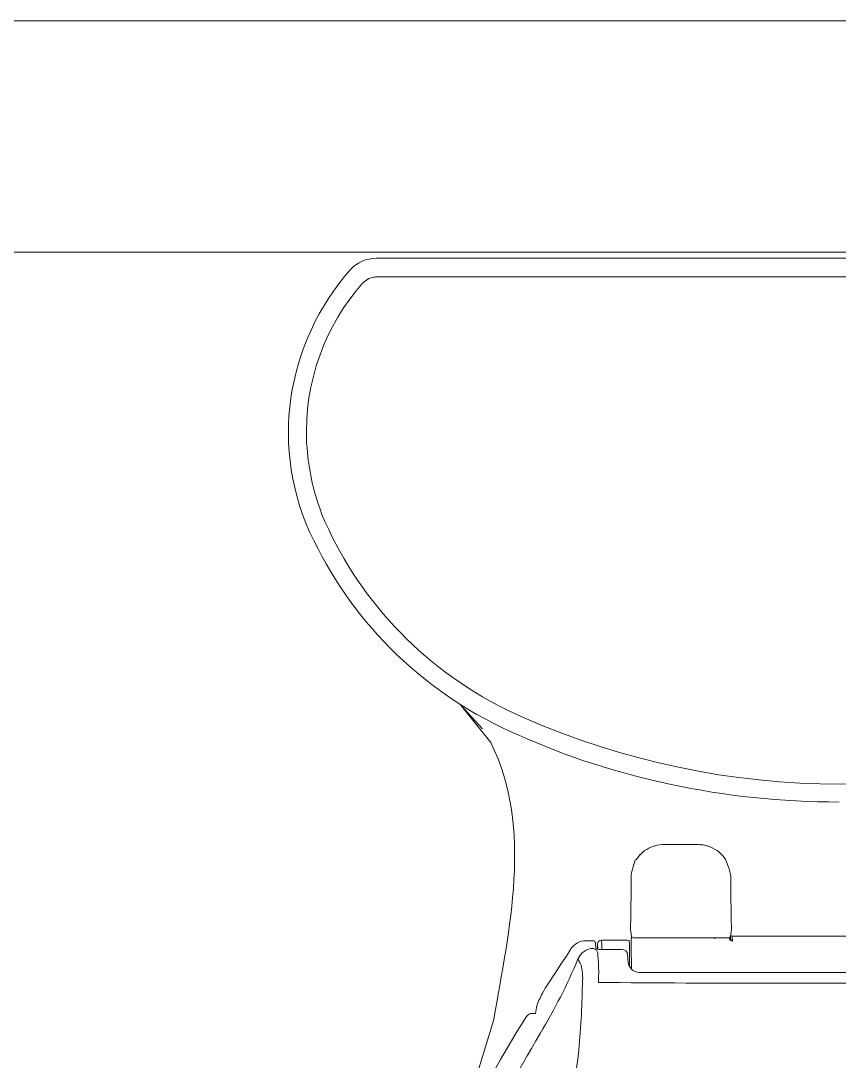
# Model space of a CAD drawing. Header units: inches. Extents: x 0 to 2865, y 0 to 4378.
# Drawn here: x 1742.08 to 1754.47, y 1092.01 to 1107.76 of the extents above; entities that cross this region are included whole.
import ezdxf

# ---------------------------------------------------------------- set-up
doc = ezdxf.new("R2010")
doc.units = ezdxf.units.IN
for name, color, linetype, lineweight in [('A-WALL', 113, 'Continuous', 9), ('I-FIXTURE', 8, 'Continuous', 5), ('l-FIXTURE', 7, 'Continuous', 5)]:
    doc.layers.add(name, color=color, linetype=linetype, lineweight=lineweight)

# ---------------------------------------------------------------- blocks, each defined once
blk = doc.blocks.new('A$C7D7620EA')
at = {"layer": 'I-FIXTURE'}
for points in [[(27.904, 1.326), (27.904, 15.356)], [(16.29, 13.166), (16.426, 13.078)], [(16.433, 13.07), (16.427, 13.077), (16.426, 13.078)], [(16.431, 13.075), (16.426, 13.078)], [(16.431, 13.075), (16.438, 13.069)], [(16.472, 12.997), (16.472, 12.942)], [(16.472, 12.942), (16.561, 12.928)], [(16.561, 12.928), (16.574, 12.925)], [(16.574, 12.925), (16.58, 12.923)], [(16.778, 12.837), (16.814, 12.818)], [(17.121, 12.62), (17.233, 12.546)], [(17.233, 12.546), (17.342, 12.475)], [(17.342, 12.475), (17.451, 12.406)], [(17.297, 12.3), (17.293, 12.302)], [(17.294, 12.302), (17.297, 12.3)], [(16.97, 12.228), (16.589, 12.241)], [(17.573, 12.064), (17.573, 12.18)], [(17.458, 12.063), (17.433, 12.017)], [(17.445, 11.997), (17.447, 11.998)], [(17.524, 12.003), (17.446, 12.003)], [(17.447, 11.998), (17.524, 12.003)], [(17.454, 12.026), (17.544, 12.033)], [(17.442, 11.938), (17.488, 11.938), (17.505, 11.939)], [(17.442, 11.929), (17.442, 11.634)], [(17.505, 11.939), (17.583, 11.945)], [(17.583, 11.571), (17.583, 11.945)], [(17.18, 11.517), (17.35, 11.518), (17.433, 11.519), (17.474, 11.519), (17.488, 11.52)], [(17.362, 11.547), (17.246, 11.537)], [(17.362, 11.547), (17.353, 11.549)], [(17.488, 11.52), (17.505, 11.52)], [(17.505, 11.52), (17.576, 11.525)], [(17.637, 11.49), (17.709, 11.498)], [(17.709, 11.498), (17.75, 11.503)], [(17.944, 11.499), (17.75, 11.503)], [(18.089, 11.497), (17.944, 11.499)], [(18.257, 11.495), (18.089, 11.497)], [(17.094, 4.75), (17.094, 11.371)], [(17.143, 11.487), (17.504, 11.495)], [(17.485, 11.494), (17.478, 11.494)], [(17.504, 11.495), (17.485, 11.494)], [(17.505, 11.495), (17.504, 11.495)], [(17.505, 11.495), (17.551, 11.492)], [(17.551, 11.492), (17.595, 11.492)], [(17.595, 11.492), (17.607, 11.492)], [(17.596, 11.491), (17.595, 11.492)], [(17.597, 11.49), (17.596, 11.491)], [(17.608, 11.491), (17.607, 11.492)], [(17.608, 11.492), (17.638, 11.49)], [(17.61, 11.491), (17.608, 11.492)], [(17.609, 11.49), (17.608, 11.491)], [(17.613, 11.49), (17.61, 11.491)], [(17.62, 11.487), (17.613, 11.49)], [(17.618, 11.468), (17.618, 10.01)], [(17.619, 11.487), (17.62, 11.488)], [(17.621, 11.486), (17.619, 11.487)], [(17.619, 11.487), (17.619, 11.479)], [(17.622, 11.489), (17.62, 11.488)], [(17.622, 11.489), (17.637, 11.49)], [(18.544, 11.494), (18.257, 11.495)], [(18.846, 11.383), (18.845, 11.384)], [(18.853, 11.377), (18.877, 11.357)], [(18.877, 11.357), (18.895, 11.339)], [(18.895, 11.339), (18.914, 11.319)], [(18.914, 11.319), (18.915, 11.315)], [(18.915, 11.315), (18.937, 11.289)], [(17.607, 10.232), (17.618, 10.25)], [(17.611, 10.108), (17.618, 10.108)], [(18.846, 10.095), (18.845, 10.094)], [(18.895, 10.139), (18.896, 10.14), (18.915, 10.161), (18.918, 10.164), (18.937, 10.189)], [(17.643, 9.963), (17.569, 9.957)], [(17.601, 10.005), (17.596, 10.003)], [(17.599, 9.986), (17.602, 9.996)], [(17.6, 9.986), (17.599, 9.986)], [(17.604, 9.987), (17.6, 9.986)], [(17.607, 10.006), (17.601, 10.005)], [(17.602, 10.002), (17.601, 10.005)], [(17.606, 9.987), (17.613, 9.999)], [(17.613, 10.006), (17.607, 10.006)], [(17.607, 9.987), (17.608, 9.987)], [(17.608, 9.987), (17.63, 9.988)], [(17.608, 9.987), (17.61, 9.988)], [(17.61, 9.988), (17.613, 9.989)], [(17.611, 10.033), (17.618, 10.034), (17.613, 10.033)], [(17.618, 10.006), (17.613, 10.006)], [(17.613, 10.003), (17.613, 10.006)], [(17.613, 9.999), (17.613, 10.003)], [(17.613, 9.989), (17.619, 9.992)], [(17.618, 10.01), (17.619, 9.991)], [(17.619, 9.991), (17.634, 9.993)], [(17.619, 9.991), (17.62, 9.991)], [(17.623, 9.989), (17.62, 9.991)], [(17.622, 9.989), (17.681, 9.982), (17.709, 9.979), (17.75, 9.974)], [(17.634, 9.993), (17.646, 9.995)], [(17.643, 9.963), (17.643, 6.159)], [(18.04, 9.98), (17.92, 9.978), (17.75, 9.974)], [(18.208, 9.982), (18.04, 9.98)], [(18.544, 9.984), (18.208, 9.982)]]:
    blk.add_lwpolyline(points, dxfattribs=at)
for points in [[(23.633, 16.301), (25.016, 16.987), (26.623, 16.724), (27.733, 15.744)], [(25.114, 16.408), (26.037, 16.451), (26.893, 16.122), (27.534, 15.555)], [(20.683, 13.192), (21.288, 14.608), (22.361, 15.681), (23.633, 16.3)], [(21.074, 13.386), (21.717, 14.69), (22.8, 15.663), (24.024, 16.176)], [(27.733, 15.744), (27.846, 15.642), (27.904, 15.5), (27.904, 15.356)], [(20.907, 3.659), (19.517, 6.901), (19.681, 10.425), (21.076, 13.391)], [(19.673, 8.343), (19.673, 10.096), (20.045, 11.764), (20.684, 13.194)], [(16.438, 13.069), (16.457, 13.049), (16.472, 13.026), (16.472, 12.997)], [(16.58, 12.923), (16.649, 12.903), (16.715, 12.871), (16.778, 12.837)], [(16.17, 12.87), (16.533, 12.657), (16.903, 12.46), (17.293, 12.302)], [(16.814, 12.818), (16.919, 12.755), (17.019, 12.687), (17.121, 12.62)], [(16.051, 12.274), (15.322, 12.337), (14.613, 12.506), (13.906, 12.688)], [(17.297, 12.3), (17.392, 12.256), (17.454, 12.168), (17.458, 12.063)], [(17.451, 12.406), (17.526, 12.355), (17.573, 12.271), (17.573, 12.18)], [(16.589, 12.241), (16.409, 12.249), (16.23, 12.26), (16.051, 12.274)], [(16.929, 9.346), (16.93, 10.226), (16.935, 11.108), (16.942, 11.989)], [(17.453, 12.026), (17.436, 12.005), (17.442, 11.955), (17.442, 11.929)], [(17.583, 11.945), (17.583, 11.976), (17.556, 12.002), (17.524, 12.003)], [(17.573, 12.064), (17.573, 12.048), (17.561, 12.034), (17.544, 12.033)], [(17.094, 11.371), (17.094, 11.457), (17.161, 11.529), (17.246, 11.537)], [(17.362, 11.547), (17.406, 11.551), (17.441, 11.589), (17.442, 11.634)], [(17.583, 11.571), (17.583, 11.557), (17.583, 11.538), (17.576, 11.525)], [(17.644, 11.482), (17.644, 11.482), (17.629, 11.486), (17.621, 11.486)], [(18.544, 11.494), (18.609, 11.491), (18.741, 11.453), (18.801, 11.426)], [(18.797, 11.418), (18.816, 11.405), (18.835, 11.392), (18.853, 11.377)], [(18.853, 11.377), (18.868, 11.365), (18.882, 11.352), (18.895, 11.339)], [(18.937, 11.289), (18.965, 11.248), (18.985, 11.201), (19.003, 11.154)], [(19.003, 11.154), (19.01, 11.135), (19.015, 11.116), (19.02, 11.097)], [(19.028, 10.473), (19.027, 10.443), (19.027, 10.411), (19.02, 10.382)], [(19.003, 10.324), (18.986, 10.277), (18.965, 10.23), (18.937, 10.189)], [(19.02, 10.382), (19.015, 10.362), (19.01, 10.343), (19.003, 10.324)], [(17.618, 10.209), (17.618, 10.209), (17.608, 10.223), (17.607, 10.232)], [(18.797, 10.06), (18.816, 10.072), (18.835, 10.085), (18.853, 10.1)], [(18.895, 10.139), (18.882, 10.126), (18.867, 10.112), (18.853, 10.1)], [(18.853, 10.1), (18.868, 10.112), (18.882, 10.125), (18.895, 10.139)], [(17.596, 10.003), (17.579, 9.995), (17.571, 9.975), (17.569, 9.957)], [(17.654, 9.985), (17.654, 9.985), (17.644, 9.972), (17.643, 9.963)], [(18.544, 9.984), (18.609, 9.986), (18.741, 10.038), (18.801, 10.065)]]:
    blk.add_open_spline(points, degree=3, dxfattribs=at)
for points, knots in [([(24.026, 16.177), (24.026, 16.177), (24.105, 16.202), (24.105, 16.202), (24.408, 16.315), (24.708, 16.378), (25.031, 16.399), (25.031, 16.399), (25.113, 16.408), (25.113, 16.408)], [0, 0, 0, 0, 1, 1, 1, 2, 2, 2, 3, 3, 3, 3]), ([(27.534, 15.556), (27.534, 15.556), (27.599, 15.468), (27.599, 15.468), (27.599, 15.468), (27.611, 15.414), (27.611, 15.414), (27.628, 15.333), (27.622, 15.378), (27.622, 15.278), (27.622, 15.278), (27.622, 1.322), (27.622, 1.322), (27.622, 1.322), (27.599, 1.214), (27.599, 1.214), (27.599, 1.214), (27.534, 1.126), (27.534, 1.126)], [0, 0, 0, 0, 1, 1, 1, 2, 2, 2, 3, 3, 3, 4, 4, 4, 5, 5, 5, 6, 6, 6, 6]), ([(10.15, 14.963), (11.237, 14.94), (12.324, 14.792), (13.368, 14.48), (13.883, 14.325), (14.39, 14.141), (14.881, 13.922), (15.368, 13.705), (15.837, 13.447), (16.29, 13.166)], [0, 0, 0, 0, 1, 1, 1, 2, 2, 2, 3, 3, 3, 3]), ([(11.138, 14.583), (12.219, 14.472), (13.283, 14.217), (14.295, 13.816), (14.949, 13.557), (15.569, 13.233), (16.17, 12.87)], [0, 0, 0, 0, 1, 1, 1, 2, 2, 2, 2]), ([(14.964, 14.005), (14.964, 14.005), (16.381, 13.574), (16.381, 13.574), (17.733, 13.346), (19.28, 12.972), (20.572, 13.619), (20.572, 13.619), (21.143, 14.077), (21.143, 14.077), (21.143, 14.077), (20.78, 13.743), (20.78, 13.743)], [0, 0, 0, 0, 1, 1, 1, 2, 2, 2, 3, 3, 3, 4, 4, 4, 4]), ([(17.294, 12.302), (17.273, 12.289), (17.252, 12.277), (17.232, 12.264), (17.197, 12.244), (17.156, 12.241), (17.118, 12.237), (17.069, 12.23), (17.019, 12.226), (16.97, 12.228)], [0, 0, 0, 0, 1, 1, 1, 2, 2, 2, 3, 3, 3, 3]), ([(17.433, 12.017), (17.406, 11.998), (17.37, 11.998), (17.34, 11.996), (17.299, 11.994), (17.258, 11.99), (17.217, 11.988), (17.125, 11.984), (17.033, 11.984), (16.942, 11.989)], [0, 0, 0, 0, 1, 1, 1, 2, 2, 2, 3, 3, 3, 3]), ([(19.02, 11.097), (19.042, 10.999), (19.028, 10.896), (19.028, 10.796), (19.028, 10.689), (19.028, 10.581), (19.028, 10.473)], [0, 0, 0, 0, 1, 1, 1, 2, 2, 2, 2]), ([(17.599, 9.986), (17.599, 9.986), (17.596, 9.986), (17.596, 9.986), (17.583, 9.982), (17.572, 9.971), (17.569, 9.957)], [0, 0, 0, 0, 1, 1, 1, 2, 2, 2, 2]), ([(16.929, 9.346), (16.929, 8.24), (16.927, 7.134), (16.93, 6.027), (16.931, 5.688), (16.933, 5.348), (16.935, 5.009), (16.935, 5.009), (16.942, 4.133), (16.942, 4.133)], [0, 0, 0, 0, 1, 1, 1, 2, 2, 2, 3, 3, 3, 3])]:
    blk.add_open_spline(points, degree=3, knots=knots, dxfattribs=at)

msp = doc.modelspace()

# ---------------------------------------------------------------- linework, layer by layer
at = {"layer": 'A-WALL', "color": 8, "lineweight": 5, "transparency": 33554636}
for p, q in [((1796.574, 1107.759), (1702.574, 1107.759)), ((1796.574, 1104.258), (1702.574, 1104.258))]:
    msp.add_line(p, q, dxfattribs=at)

# ---------------------------------------------------------------- block references
at = {"layer": 'l-FIXTURE', "color": 8, "lineweight": 5, "transparency": 33554636, "rotation": 90}
msp.add_blockref('A$C7D7620EA', (1762.817, 1076.26), dxfattribs=at)

doc.saveas('drawing.dxf')
